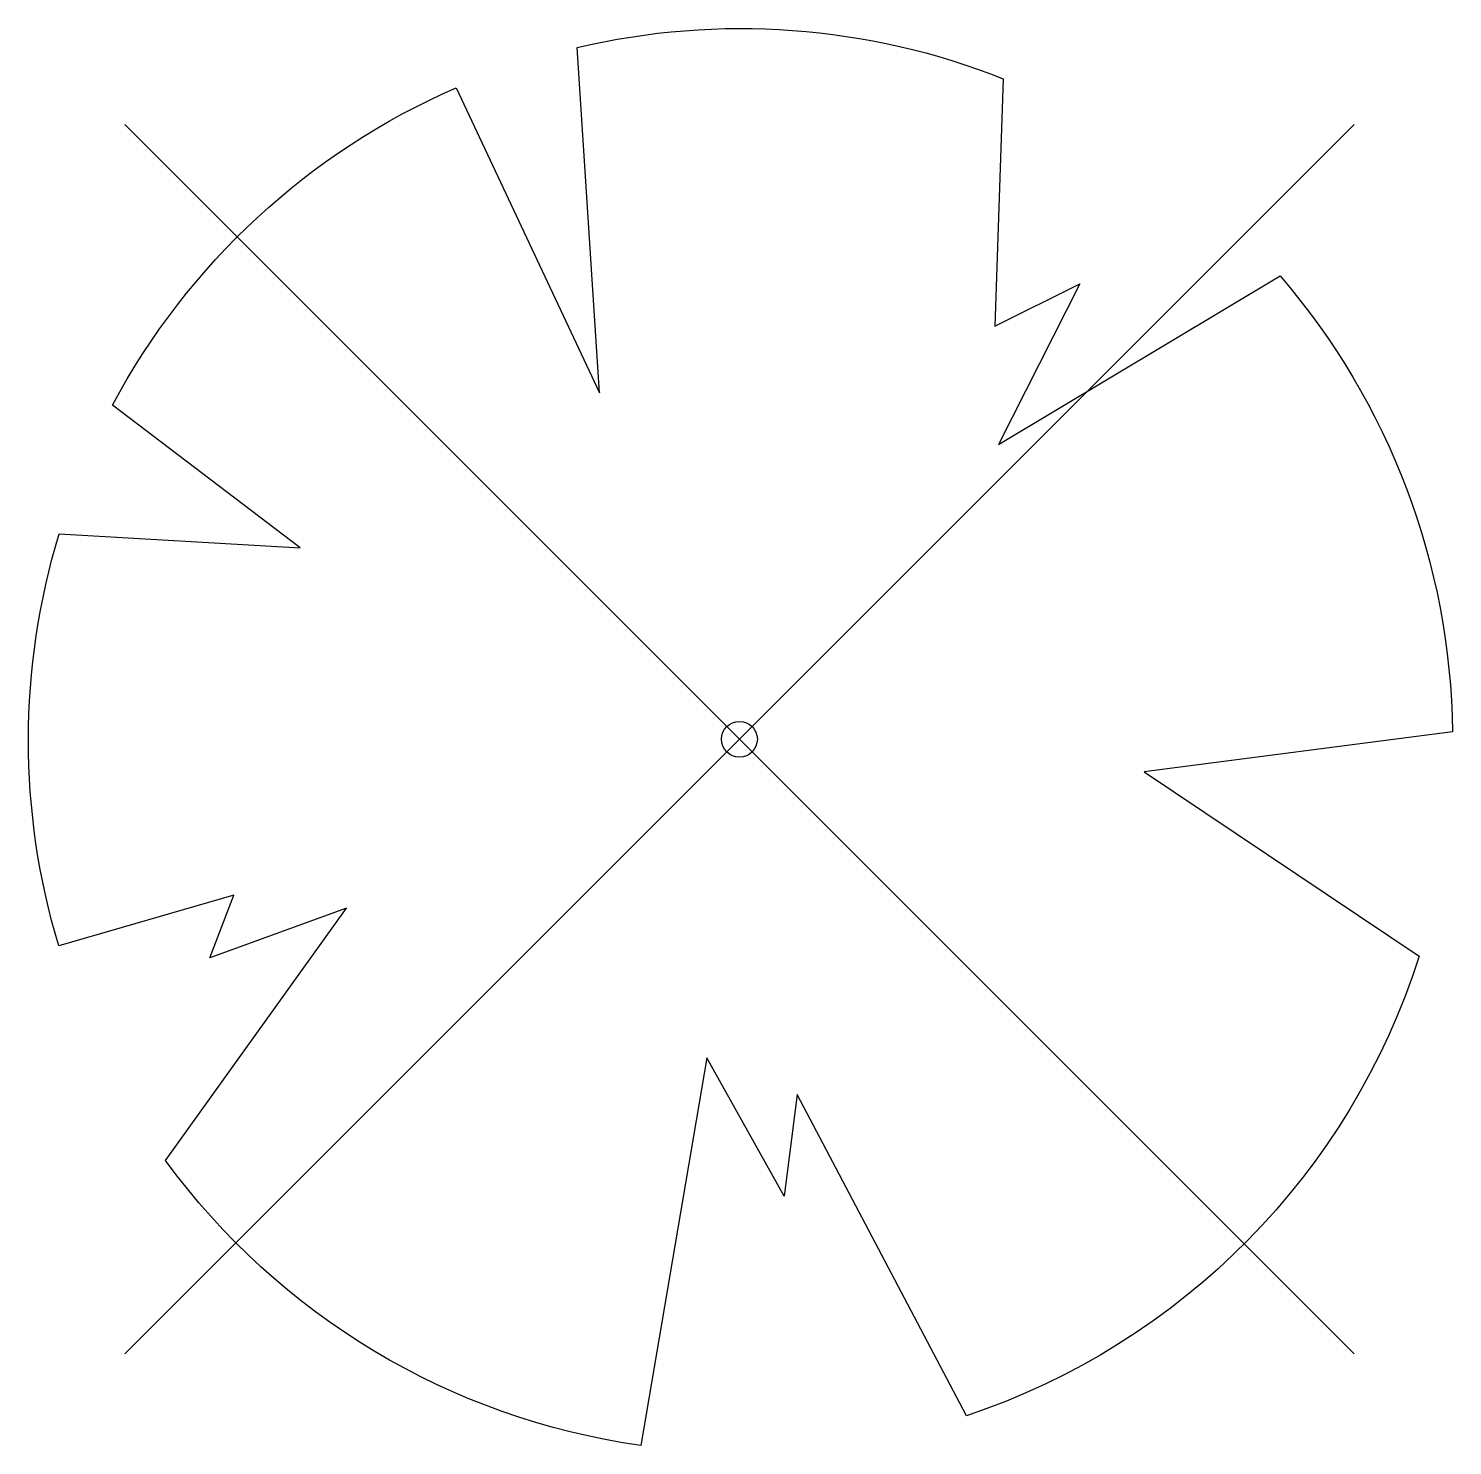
# Model space of a CAD drawing. Header units: metres. Extents: x -4.97 to 4.98, y -4.93 to 4.96.
import ezdxf

# ---------------------------------------------------------------- set-up
doc = ezdxf.new("R2010")
doc.units = ezdxf.units.M
doc.header["$LTSCALE"] = 0.2

msp = doc.modelspace()

# ---------------------------------------------------------------- linework, layer by layer
for p, q in [((-4.2929, 4.2929), (4.2929, -4.2929)), ((4.2929, 4.2929), (-4.2929, -4.2929))]:
    msp.add_line(p, q)
at = {"flags": 128}
msp.add_lwpolyline([(-4.7545, -1.4422, -0.147935), (-4.7515, 1.4345), (-3.0676, 1.3366), (-4.3788, 2.3336, -0.169346), (-1.9785, 4.5503), (-0.9772, 2.4202), (-1.133, 4.832, -0.153484), (1.8421, 4.6139), (1.7841, 2.8846), (2.3777, 3.1814), (1.8099, 2.059), (3.7758, 3.2369, -0.176493), (4.9805, 0.0522), (2.8263, -0.2275), (4.7476, -1.5143, -0.239445), (1.587, -4.7246), (0.4034, -2.4818), (0.3131, -3.1913), (-0.2288, -2.2252), (-0.6896, -4.933, -0.202533), (-4.0086, -2.9421), (-2.745, -1.1789), (-3.6999, -1.5272), (-3.5321, -1.0886)], format="xyb", close=True, dxfattribs=at)
msp.add_circle((0, 0), 0.125)

doc.saveas('drawing.dxf')
